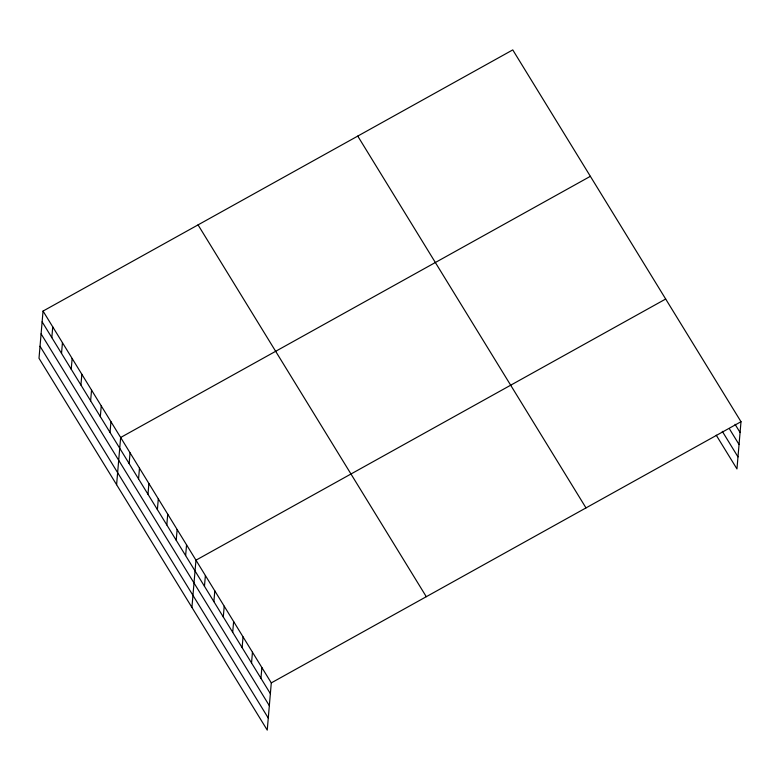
<?xml version="1.0" encoding="UTF-8"?>
<svg xmlns="http://www.w3.org/2000/svg" width="780" height="780" viewBox="0 0 780 780"><rect width="100%" height="100%" fill="white"/><g stroke="black" fill="none" stroke-linecap="round" stroke-linejoin="round"><path stroke-width="1.17" d="M43.046 311.074L39 358.283L267.238 730.1L271.294 682.89L43.046 311.074L512.762 49.901L741 421.717L736.954 468.926L716.235 435.191M51.821 337.633L52.748 326.869M61.523 353.438L62.449 342.673M71.224 369.232L72.15 358.478M80.925 385.037L81.851 374.283M90.626 400.842L91.553 390.078M100.328 416.647L101.254 405.883M110.029 432.442L110.945 421.688M116.6 484.702L120.646 437.492L590.362 176.319M129.139 463.583L130.065 452.829M138.557 478.92L139.483 468.166M147.976 494.257L148.892 483.502M157.384 509.593L158.311 498.839M166.803 524.93L167.729 514.176M176.221 540.267L177.138 529.513M185.63 555.614L186.556 544.85M191.919 607.396L195.965 560.186L665.681 299.023M204.457 586.287L205.384 575.523M213.876 601.624L214.802 590.86M223.294 616.96L224.211 606.197M232.703 632.297L233.63 621.533M242.122 647.634L243.048 636.88M251.54 662.971L252.457 652.216M260.949 678.308L261.875 667.553M271.294 682.89L741 421.717M735.053 424.3L740.074 432.481M729.631 429.166L739.05 444.502M722.29 431.34L737.987 456.895M357.757 136.091L585.995 507.907M198.052 224.884L426.29 596.7M42.13 321.828L270.368 693.644M41.096 333.86L269.334 705.676M40.034 346.252L268.271 718.068"/></g></svg>
